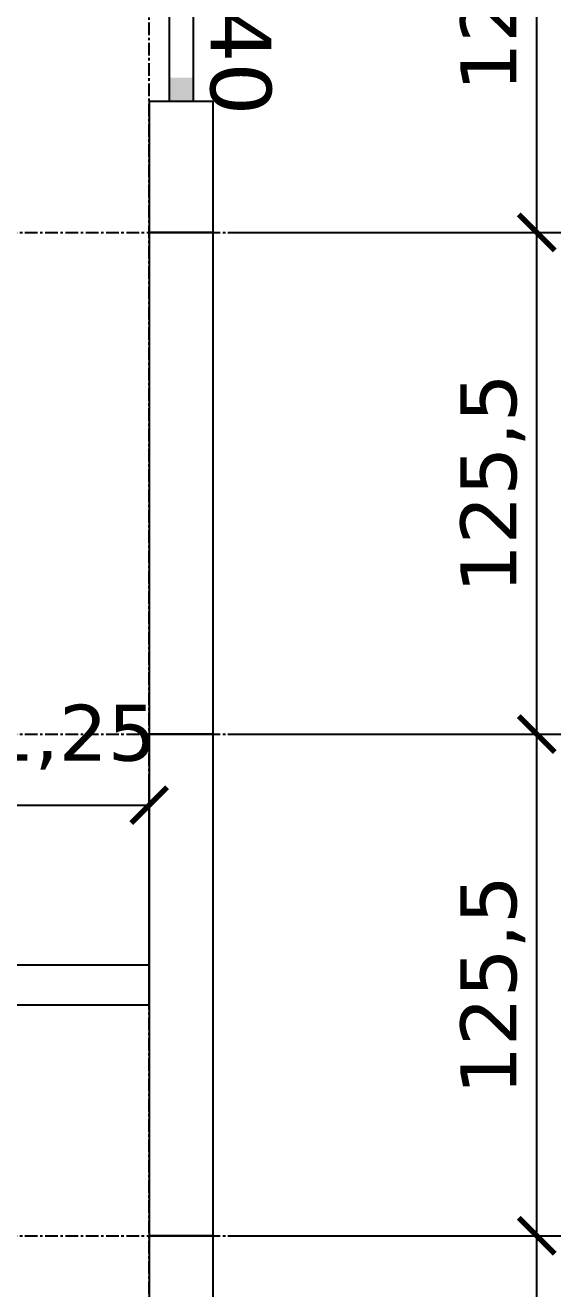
# Model space of a CAD drawing. Header units: centimetres. Extents: x -135 to 5290, y -1327 to 1388.
# Drawn here: x 1103 to 1237, y 245.8 to 561.8 of the extents above; entities that cross this region are included whole.
import ezdxf

# ---------------------------------------------------------------- set-up
doc = ezdxf.new("R2010")
doc.units = ezdxf.units.CM
doc.linetypes.add('CENTER', pattern=[5.08, 3.175, -0.635, 0.635, -0.635])
for name, color, linetype in [('AKS', 4, 'CENTER'), ('DIS_DUVAR_160', 30, 'Continuous'), ('IC_DUVAR_100', 30, 'Continuous'), ('OLCULER', 7, 'Continuous'), ('OZEL_PANEL_OLCU_CM', 3, 'Continuous'), ('PENCERE', 10, 'Continuous')]:
    doc.layers.add(name, color=color, linetype=linetype)
doc.styles.add('PORTMAN', font='DejaVuSans.ttf')
doc.styles.get("Standard").update_dxf_attribs({"font": 'DejaVuSans.ttf'})
doc.dimstyles.new('PORTMAN', dxfattribs={"dimtxt": 14, "dimasz": 9, "dimexe": 6, "dimexo": 5, "dimgap": 4, "dimtad": 1, "dimtxsty": 'PORTMAN', "dimblk": 'ARCHTICK', "dimcen": 2.5, "dimazin": 3, "dimtfac": 0.5, "dimtmove": 2, "dimatfit": 3})

# ---------------------------------------------------------------- blocks, each defined once
blk = doc.blocks.new('BOM_I13_512p5_IC_DOLU')
blk.add_lwpolyline([(0, 0), (10, 0), (10, 51.25), (0, 51.25)], close=True)
blk = doc.blocks.new('kaynak-pencere-6040')
at = {"layer": 'PENCERE', "color": 1}
for p, q in [((53375.86, 7992.28), (53385.86, 7992.28)), ((53377.86, 7932.28), (53377.86, 7992.28)), ((53383.86, 7932.28), (53383.86, 7992.28)), ((53375.86, 7932.28), (53385.86, 7932.28))]:
    blk.add_line(p, q, dxfattribs=at)
for points in [[(53377.86, 7992.28), (53377.86, 7986.28), (53383.86, 7992.28), (53383.86, 7986.28)], [(53377.86, 7932.28), (53377.86, 7938.28), (53383.86, 7932.28), (53383.86, 7938.28)]]:
    blk.add_solid(points, dxfattribs=at)
at = {"layer": 'PENCERE', "color": 0, "lineweight": 25}
blk.add_text('60/40', height=15.217, rotation=90, dxfattribs=at).set_placement((53373.47, 7935.61))
blk = doc.blocks.new('BOM_P03_PENCERE_600x400')
at = {"layer": 'PENCERE'}
blk.add_blockref('kaynak-pencere-6040', (0, 0), dxfattribs=at)
blk = doc.blocks.new('BOM_D15_1255p0_DIS_P03')
for points in [[(0, 92.75), (16, 92.75), (16, 125.5), (0, 125.5)], [(0, 0), (16, 0), (16, 32.75), (0, 32.75)]]:
    blk.add_lwpolyline(points, close=True)
at = {"layer": 'PENCERE'}
blk.add_blockref('BOM_P03_PENCERE_600x400', (-53372.862, -7899.528), dxfattribs=at)
blk = doc.blocks.new('BOM_D09_1255p0_DIS_DOLU')
blk.add_lwpolyline([(0, 0), (16, 0), (16, 125.5), (0, 125.5)], close=True)
blk = doc.blocks.new('_ARCHTICK')
at = {"color": 0, "linetype": 'BYBLOCK', "const_width": 0.15}
blk.add_lwpolyline([(-0.5, -0.5), (0.5, 0.5)], dxfattribs=at)

msp = doc.modelspace()

# ---------------------------------------------------------------- linework, layer by layer
at = {"layer": 'AKS'}
for p, q in [((1134, -35), (1134, 1091)), ((-35, 510), (1185, 510)), ((-35, 384.5), (1185, 384.5)), ((-35, 259), (1185, 259))]:
    msp.add_line(p, q, dxfattribs=at)

# ---------------------------------------------------------------- block references
at = {"layer": 'DIS_DUVAR_160', "rotation": 180}
for p in [(1150, 635.5), (1150, 259)]:
    msp.add_blockref('BOM_D15_1255p0_DIS_P03', p, dxfattribs=at)
at = {"layer": 'DIS_DUVAR_160'}
for p in [(1134, 384.5), (1134, 259)]:
    msp.add_blockref('BOM_D09_1255p0_DIS_DOLU', p, dxfattribs=at)
at = {"layer": 'IC_DUVAR_100', "rotation": 270}
msp.add_blockref('BOM_I13_512p5_IC_DOLU', (1082.75, 326.75), dxfattribs=at)

# ---------------------------------------------------------------- dimensions: what is measured, and where the dimension line sits
at = {"layer": 'OLCULER'}
for base, p1, p2 in [((1231, 510), (1150, 510), (1150, 635.5)), ((1231, 384.5), (1150, 384.5), (1150, 510)), ((1231, 259), (1150, 259), (1150, 384.5)), ((1231, 133.5), (1150, 133.5), (1150, 259))]:
    msp.add_linear_dim(base=base, p1=p1, p2=p2, angle=90, dimstyle='PORTMAN', override={"dimtxt": 14, "dimasz": 9, "dimexe": 6, "dimexo": 5, "dimdec": 2, "dimzin": 8, "dimdsep": 44}, dxfattribs=at).render()
at = {"layer": 'OZEL_PANEL_OLCU_CM'}
msp.add_linear_dim(base=(1082.75, 366.75), p1=(1082.75, 316.75), p2=(1134, 316.75), dimstyle='PORTMAN', override={"dimtxt": 14, "dimasz": 9, "dimexe": 6, "dimexo": 5, "dimdec": 2, "dimzin": 8, "dimdsep": 44}, dxfattribs=at).render()

doc.saveas('drawing.dxf')
